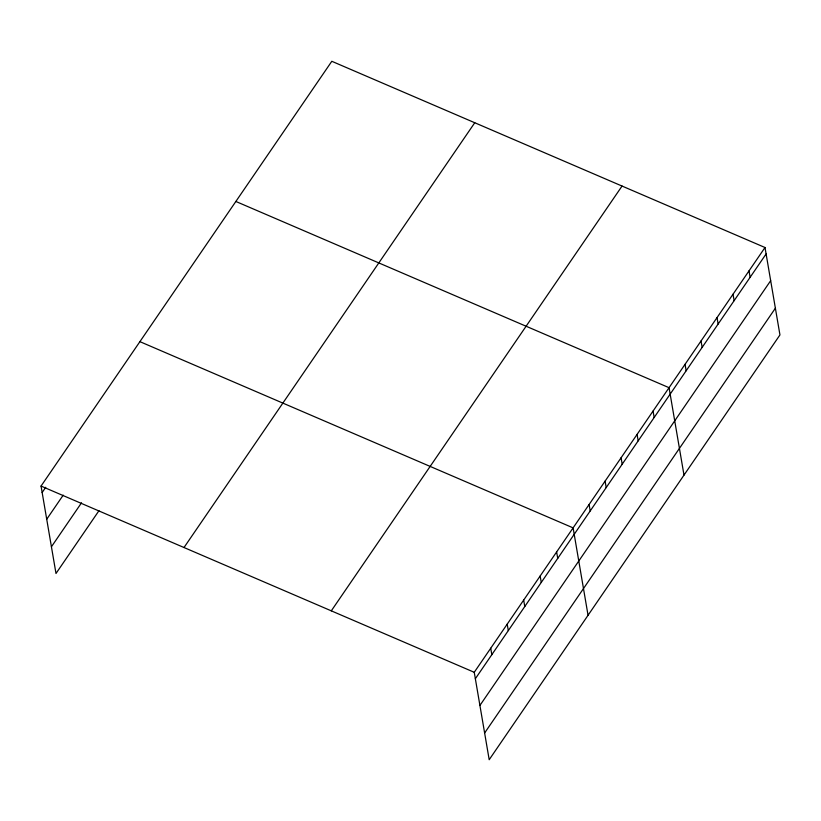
<?xml version="1.0" encoding="UTF-8"?>
<svg xmlns="http://www.w3.org/2000/svg" width="821" height="821" viewBox="0 0 821 821"><rect width="100%" height="100%" fill="white"/><g stroke="black" fill="none" stroke-linecap="round" stroke-linejoin="round"><path stroke-width="1.23" d="M98.972 510.693L55.992 573.489L41.05 486.073L331.807 61.288L765.008 247.511L779.95 334.927L489.193 759.712L474.251 672.296L765.008 247.511M42.148 492.518L45.73 487.284M46.715 519.241L63.196 495.166M51.425 546.765L81.515 502.811M184.007 547.525L474.764 122.74M331.294 610.845L622.051 186.059M475.349 678.741L766.106 253.956M479.916 705.455L770.673 280.669M484.626 732.989L775.383 308.203M235.853 201.463L669.053 387.686L683.996 475.102M139.909 341.649L573.109 527.872L588.052 615.288M41.05 486.073L474.251 672.296M749.019 270.868L750.117 277.313M733.02 294.236L734.128 300.681M717.031 317.594L718.129 324.038M701.042 340.961L702.14 347.406M685.053 364.329L686.151 370.764M653.064 411.054L654.163 417.489M637.075 434.412L638.174 440.856M621.087 457.779L622.185 464.224M605.087 481.137L606.196 487.582M589.098 504.505L590.196 510.949M556.628 551.938L557.736 558.383M540.156 576.014L541.255 582.448M523.675 600.079L524.783 606.524M507.204 624.155L508.302 630.59M490.722 648.221L491.83 654.665"/></g></svg>
